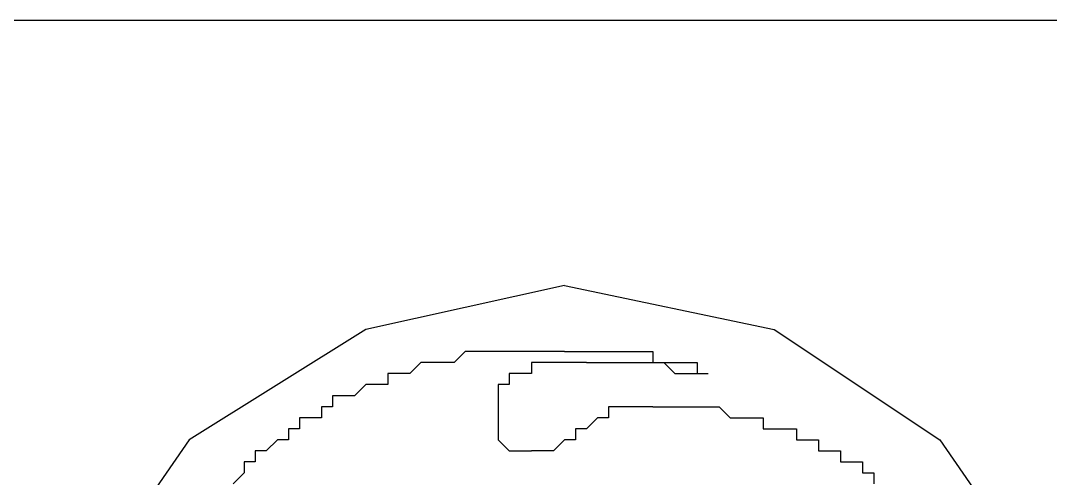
# Model space of a CAD drawing. Extents: x 0 to 594, y 0 to 420.
# Drawn here: x 416.38 to 425.7, y 79.85 to 84 of the extents above; entities that cross this region are included whole.
import ezdxf

# ---------------------------------------------------------------- set-up
doc = ezdxf.new("R2010")
doc.units = 0

msp = doc.modelspace()

# ---------------------------------------------------------------- linework, layer by layer
at = {"layer": 'GT_1', "flags": 128}
for points in [[(584, 84), (409, 84)], [(421.3, 81.6), (419.5, 81.2), (417.9, 80.2), (416.8, 78.6), (416.5, 76.8), (416.8, 74.9), (417.9, 73.3), (419.5, 72.3), (421.3, 71.9)], [(421.3, 81.6), (423.2, 81.2)], [(423.2, 81.2), (424.7, 80.2)], [(420.4, 81), (420.3, 80.9)], [(420.4, 81), (420.4, 81), (420.4, 81)], [(420.5, 81), (420.4, 81)], [(420.5, 81), (420.5, 81), (420.5, 81)], [(420.6, 81), (420.5, 81)], [(420.6, 81), (420.6, 81)], [(420.7, 81), (420.6, 81)], [(420.7, 81), (420.7, 81), (420.7, 81)], [(420.8, 81), (420.7, 81)], [(420.8, 81), (420.8, 81), (420.8, 81)], [(420.9, 81), (420.8, 81)], [(420.9, 81), (420.9, 81)], [(421, 81), (420.9, 81)], [(421, 81), (421, 81), (421, 81)], [(421.1, 81), (421, 81)], [(421.1, 81), (421.1, 81), (421.1, 81)], [(421.2, 81), (421.1, 81)], [(421.2, 81), (421.2, 81), (421.2, 81)], [(421.3, 81), (421.2, 81)], [(421.3, 81), (421.3, 81), (421.3, 81), (421.3, 81), (421.3, 81), (421.4, 81), (421.4, 81), (421.4, 81), (421.4, 81), (421.4, 81), (421.5, 81), (421.5, 81), (421.5, 81), (421.5, 81), (421.5, 81), (421.6, 81), (421.6, 81), (421.6, 81), (421.6, 81), (421.6, 81), (421.7, 81), (421.7, 81), (421.7, 81), (421.7, 81), (421.7, 81), (421.8, 81), (421.8, 81), (421.8, 81), (421.8, 81), (421.9, 81), (421.9, 81), (421.9, 81), (421.9, 81), (422, 81), (422, 81), (422, 81), (422, 81), (422.1, 81), (422.1, 80.9), (422.1, 80.9), (422.2, 80.9), (422.2, 80.9), (422.2, 80.9), (422.2, 80.9), (422.3, 80.9), (422.3, 80.9), (422.3, 80.9), (422.4, 80.9), (422.4, 80.9), (422.4, 80.9), (422.4, 80.9), (422.5, 80.9), (422.5, 80.8), (422.5, 80.8), (422.5, 80.8), (422.5, 80.8), (422.6, 80.8), (422.6, 80.8), (422.6, 80.8), (422.6, 80.8), (422.6, 80.8), (422.6, 80.8), (422.6, 80.8), (422.6, 80.8), (422.6, 80.8), (422.6, 80.8), (422.6, 80.8), (422.6, 80.8), (422.6, 80.8), (422.6, 80.8), (422.6, 80.8), (422.6, 80.8), (422.6, 80.8)], [(420, 80.9), (419.9, 80.8)], [(420, 80.9), (420, 80.9), (420, 80.9)], [(420.1, 80.9), (420, 80.9)], [(420.1, 80.9), (420.1, 80.9), (420.1, 80.9)], [(420.2, 80.9), (420.1, 80.9)], [(420.2, 80.9), (420.2, 80.9), (420.2, 80.9)], [(420.3, 80.9), (420.2, 80.9)], [(420.3, 80.9), (420.3, 80.9)], [(421.5, 80.9), (421.5, 80.9), (421.5, 80.9), (421.5, 80.9), (421.5, 80.9), (421.5, 80.9), (421.5, 80.9), (421.5, 80.9), (421.4, 80.9), (421.4, 80.9), (421.4, 80.9), (421.4, 80.9), (421.4, 80.9), (421.4, 80.9), (421.4, 80.9), (421.4, 80.9), (421.3, 80.9), (421.3, 80.9), (421.3, 80.9), (421.3, 80.9), (421.3, 80.9), (421.3, 80.9), (421.3, 80.9), (421.3, 80.9), (421.2, 80.9), (421.2, 80.9), (421.2, 80.9), (421.2, 80.9), (421.2, 80.9), (421.2, 80.9), (421.2, 80.9), (421.2, 80.9), (421.2, 80.9), (421.1, 80.9), (421.1, 80.9), (421.1, 80.9), (421.1, 80.9), (421.1, 80.9), (421.1, 80.9), (421.1, 80.9), (421.1, 80.9), (421.1, 80.9), (421.1, 80.9), (421.1, 80.9), (421, 80.9), (421, 80.9), (421, 80.9), (421, 80.9), (421, 80.9), (421, 80.9), (421, 80.9), (421, 80.9), (421, 80.8), (421, 80.8), (421, 80.8), (420.9, 80.8), (420.9, 80.8), (420.9, 80.8), (420.9, 80.8), (420.9, 80.8), (420.9, 80.8), (420.9, 80.8), (420.9, 80.8), (420.9, 80.8), (420.9, 80.8), (420.9, 80.8), (420.9, 80.8), (420.9, 80.8), (420.8, 80.8), (420.8, 80.8), (420.8, 80.8), (420.8, 80.8), (420.8, 80.8), (420.8, 80.8), (420.8, 80.8), (420.8, 80.7), (420.8, 80.7), (420.8, 80.7), (420.8, 80.7), (420.8, 80.7), (420.8, 80.7), (420.8, 80.7), (420.8, 80.7), (420.8, 80.7), (420.8, 80.7), (420.8, 80.7), (420.7, 80.7), (420.7, 80.7), (420.7, 80.7), (420.7, 80.7), (420.7, 80.7), (420.7, 80.7), (420.7, 80.6), (420.7, 80.6), (420.7, 80.6), (420.7, 80.6), (420.7, 80.6), (420.7, 80.6), (420.7, 80.6), (420.7, 80.6), (420.7, 80.6), (420.7, 80.6), (420.7, 80.6), (420.7, 80.6), (420.7, 80.6), (420.7, 80.6), (420.7, 80.6), (420.7, 80.5), (420.7, 80.5), (420.7, 80.5), (420.7, 80.5), (420.7, 80.5), (420.7, 80.5), (420.7, 80.5), (420.7, 80.5), (420.7, 80.5), (420.7, 80.5), (420.7, 80.5), (420.7, 80.5), (420.7, 80.5), (420.7, 80.4), (420.7, 80.4), (420.7, 80.4), (420.7, 80.4), (420.7, 80.4), (420.7, 80.4), (420.7, 80.4), (420.7, 80.4), (420.7, 80.4), (420.7, 80.4), (420.7, 80.4), (420.7, 80.4), (420.7, 80.3), (420.7, 80.3), (420.7, 80.3), (420.7, 80.3), (420.7, 80.3), (420.7, 80.3), (420.7, 80.3), (420.7, 80.3), (420.7, 80.3), (420.7, 80.3), (420.7, 80.3), (420.7, 80.3), (420.7, 80.2), (420.7, 80.2), (420.7, 80.2), (420.7, 80.2), (420.7, 80.2), (420.7, 80.2), (420.7, 80.2), (420.7, 80.2), (420.7, 80.2), (420.7, 80.2), (420.7, 80.2), (420.7, 80.2), (420.7, 80.2), (420.7, 80.2), (420.7, 80.2), (420.8, 80.1), (420.8, 80.1), (420.8, 80.1), (420.8, 80.1), (420.8, 80.1), (420.8, 80.1), (420.8, 80.1), (420.8, 80.1), (420.8, 80.1), (420.8, 80.1), (420.8, 80.1), (420.8, 80.1), (420.8, 80.1), (420.8, 80.1), (420.9, 80.1), (420.9, 80.1), (420.9, 80.1), (420.9, 80.1), (420.9, 80.1), (420.9, 80.1), (420.9, 80.1), (420.9, 80.1), (420.9, 80.1), (420.9, 80.1), (420.9, 80.1), (420.9, 80.1), (421, 80.1), (421, 80.1), (421, 80.1), (421, 80.1), (421, 80.1), (421, 80.1), (421, 80.1)], [(421.5, 80.9), (421.6, 80.9)], [(421.6, 80.9), (421.7, 80.9)], [(421.6, 80.9), (421.6, 80.9), (421.6, 80.9), (421.6, 80.9)], [(421.7, 80.9), (421.8, 80.9)], [(421.7, 80.9), (421.7, 80.9)], [(421.8, 80.9), (421.9, 80.9)], [(421.8, 80.9), (421.8, 80.9), (421.8, 80.9)], [(421.9, 80.9), (422, 80.9)], [(421.9, 80.9), (421.9, 80.9)], [(422, 80.9), (422.1, 80.9)], [(422, 80.9), (422, 80.9)], [(422.1, 80.9), (422.2, 80.9)], [(422.1, 80.9), (422.1, 80.9)], [(422.2, 80.9), (422.3, 80.8)], [(422.2, 80.9), (422.2, 80.9), (422.2, 80.9)], [(419.7, 80.8), (419.7, 80.7)], [(419.7, 80.8), (419.7, 80.8)], [(419.8, 80.8), (419.7, 80.8)], [(419.8, 80.8), (419.8, 80.8), (419.8, 80.8)], [(419.9, 80.8), (419.8, 80.8)], [(419.9, 80.8), (419.9, 80.8), (419.9, 80.8)], [(422.3, 80.8), (422.4, 80.8)], [(422.3, 80.8), (422.3, 80.8)], [(422.4, 80.8), (422.5, 80.8)], [(422.4, 80.8), (422.4, 80.8), (422.4, 80.8)], [(422.5, 80.8), (422.6, 80.8)], [(422.5, 80.8), (422.5, 80.8), (422.5, 80.8)], [(419.5, 80.7), (419.4, 80.6)], [(419.5, 80.7), (419.5, 80.7), (419.5, 80.7)], [(419.6, 80.7), (419.5, 80.7)], [(419.6, 80.7), (419.6, 80.7), (419.6, 80.7)], [(419.7, 80.7), (419.6, 80.7)], [(419.2, 80.6), (419.2, 80.5)], [(419.3, 80.6), (419.2, 80.6)], [(419.3, 80.6), (419.3, 80.6), (419.3, 80.6)], [(419.4, 80.6), (419.3, 80.6)], [(419.4, 80.6), (419.4, 80.6), (419.4, 80.6)], [(419.1, 80.5), (419.1, 80.4)], [(419.1, 80.5), (419.1, 80.5)], [(419.2, 80.5), (419.1, 80.5)], [(419.2, 80.5), (419.2, 80.5), (419.2, 80.5)], [(421.7, 80.5), (421.7, 80.4)], [(421.8, 80.5), (421.7, 80.5)], [(421.8, 80.5), (421.8, 80.5), (421.8, 80.5), (421.8, 80.5), (421.8, 80.5), (421.8, 80.5), (421.8, 80.5), (421.8, 80.5)], [(421.9, 80.5), (421.8, 80.5)], [(421.9, 80.5), (421.9, 80.5), (421.9, 80.5), (421.9, 80.5), (421.9, 80.5), (421.9, 80.5), (421.9, 80.5), (421.9, 80.5)], [(422, 80.5), (421.9, 80.5)], [(422, 80.5), (422, 80.5), (422, 80.5), (422, 80.5), (422, 80.5), (422, 80.5), (422, 80.5), (422, 80.5)], [(422.1, 80.5), (422, 80.5)], [(422.1, 80.5), (422.1, 80.5), (422.1, 80.5), (422.1, 80.5), (422.1, 80.5), (422.1, 80.5), (422.1, 80.5), (422.2, 80.5), (422.2, 80.5), (422.2, 80.5), (422.2, 80.5), (422.3, 80.5), (422.3, 80.5), (422.3, 80.5), (422.4, 80.5), (422.4, 80.5), (422.4, 80.5), (422.4, 80.5), (422.5, 80.5), (422.5, 80.5), (422.5, 80.5), (422.6, 80.5), (422.6, 80.5), (422.6, 80.5), (422.7, 80.5), (422.7, 80.5), (422.7, 80.5), (422.7, 80.5), (422.8, 80.4), (422.8, 80.4), (422.8, 80.4), (422.9, 80.4), (422.9, 80.4), (422.9, 80.4), (423, 80.4), (423, 80.4), (423, 80.4), (423, 80.4), (423.1, 80.4), (423.1, 80.4), (423.1, 80.3), (423.2, 80.3), (423.2, 80.3), (423.2, 80.3), (423.2, 80.3), (423.2, 80.3), (423.2, 80.3), (423.3, 80.3), (423.3, 80.3), (423.3, 80.3), (423.3, 80.3), (423.3, 80.3), (423.4, 80.3), (423.4, 80.3), (423.4, 80.3), (423.4, 80.3), (423.4, 80.2), (423.4, 80.2), (423.5, 80.2), (423.5, 80.2), (423.5, 80.2), (423.5, 80.2), (423.5, 80.2), (423.5, 80.2), (423.6, 80.2), (423.6, 80.2), (423.6, 80.2), (423.6, 80.2), (423.6, 80.2), (423.6, 80.1), (423.7, 80.1), (423.7, 80.1), (423.7, 80.1), (423.7, 80.1), (423.7, 80.1), (423.7, 80.1), (423.8, 80.1), (423.8, 80.1), (423.8, 80.1), (423.8, 80.1), (423.8, 80.1), (423.8, 80), (423.9, 80), (423.9, 80), (423.9, 80), (423.9, 80), (423.9, 80), (423.9, 80), (424, 80), (424, 80), (424, 80), (424, 79.9), (424, 79.9), (424, 79.9), (424, 79.9), (424.1, 79.9), (424.1, 79.9), (424.1, 79.9), (424.1, 79.9), (424.1, 79.9), (424.1, 79.9), (424.1, 79.8)], [(418.9, 80.4), (418.9, 80.3)], [(418.9, 80.4), (418.9, 80.4)], [(419, 80.4), (418.9, 80.4)], [(419, 80.4), (419, 80.4), (419, 80.4), (419, 80.4), (419, 80.4), (419, 80.4), (419, 80.4)], [(419.1, 80.4), (419, 80.4)], [(421.6, 80.4), (421.5, 80.3)], [(421.6, 80.4), (421.6, 80.4), (421.6, 80.4), (421.6, 80.4)], [(421.7, 80.4), (421.6, 80.4)], [(421.7, 80.4), (421.7, 80.4), (421.7, 80.4)], [(418.8, 80.3), (418.8, 80.2)], [(418.8, 80.3), (418.8, 80.3), (418.8, 80.3), (418.8, 80.3)], [(418.9, 80.3), (418.8, 80.3)], [(418.9, 80.3), (418.9, 80.3), (418.9, 80.3), (418.9, 80.3)], [(421.4, 80.3), (421.4, 80.2)], [(421.5, 80.3), (421.4, 80.3)], [(421.5, 80.3), (421.5, 80.3), (421.5, 80.3), (421.5, 80.3), (421.5, 80.3)], [(418.7, 80.2), (418.6, 80.1)], [(418.7, 80.2), (418.7, 80.2), (418.7, 80.2), (418.7, 80.2), (418.7, 80.2), (418.7, 80.2), (418.7, 80.2)], [(418.8, 80.2), (418.7, 80.2)], [(418.8, 80.2), (418.8, 80.2)], [(421.3, 80.2), (421.2, 80.1)], [(421.3, 80.2), (421.3, 80.2), (421.3, 80.2), (421.3, 80.2)], [(421.4, 80.2), (421.3, 80.2)], [(421.4, 80.2), (421.4, 80.2), (421.4, 80.2)], [(424.7, 80.2), (425.8, 78.6)], [(418.5, 80.1), (418.5, 80)], [(418.6, 80.1), (418.5, 80.1)], [(418.6, 80.1), (418.6, 80.1), (418.6, 80.1), (418.6, 80.1), (418.6, 80.1), (418.6, 80.1), (418.6, 80.1)], [(421.1, 80.1), (421, 80.1)], [(421.1, 80.1), (421.1, 80.1), (421.1, 80.1), (421.1, 80.1)], [(421.2, 80.1), (421.1, 80.1)], [(421.2, 80.1), (421.2, 80.1), (421.2, 80.1), (421.2, 80.1)], [(418.4, 80), (418.4, 79.9)], [(418.5, 80), (418.4, 80)], [(418.5, 80), (418.5, 80), (418.5, 80), (418.5, 80), (418.5, 80), (418.5, 80), (418.5, 80)], [(418.4, 79.9), (418.3, 79.8)], [(418.4, 79.9), (418.4, 79.9), (418.4, 79.9), (418.4, 79.9), (418.4, 79.9), (418.4, 79.9), (418.4, 79.9)]]:
    msp.add_lwpolyline(points, dxfattribs=at)

doc.saveas('drawing.dxf')
